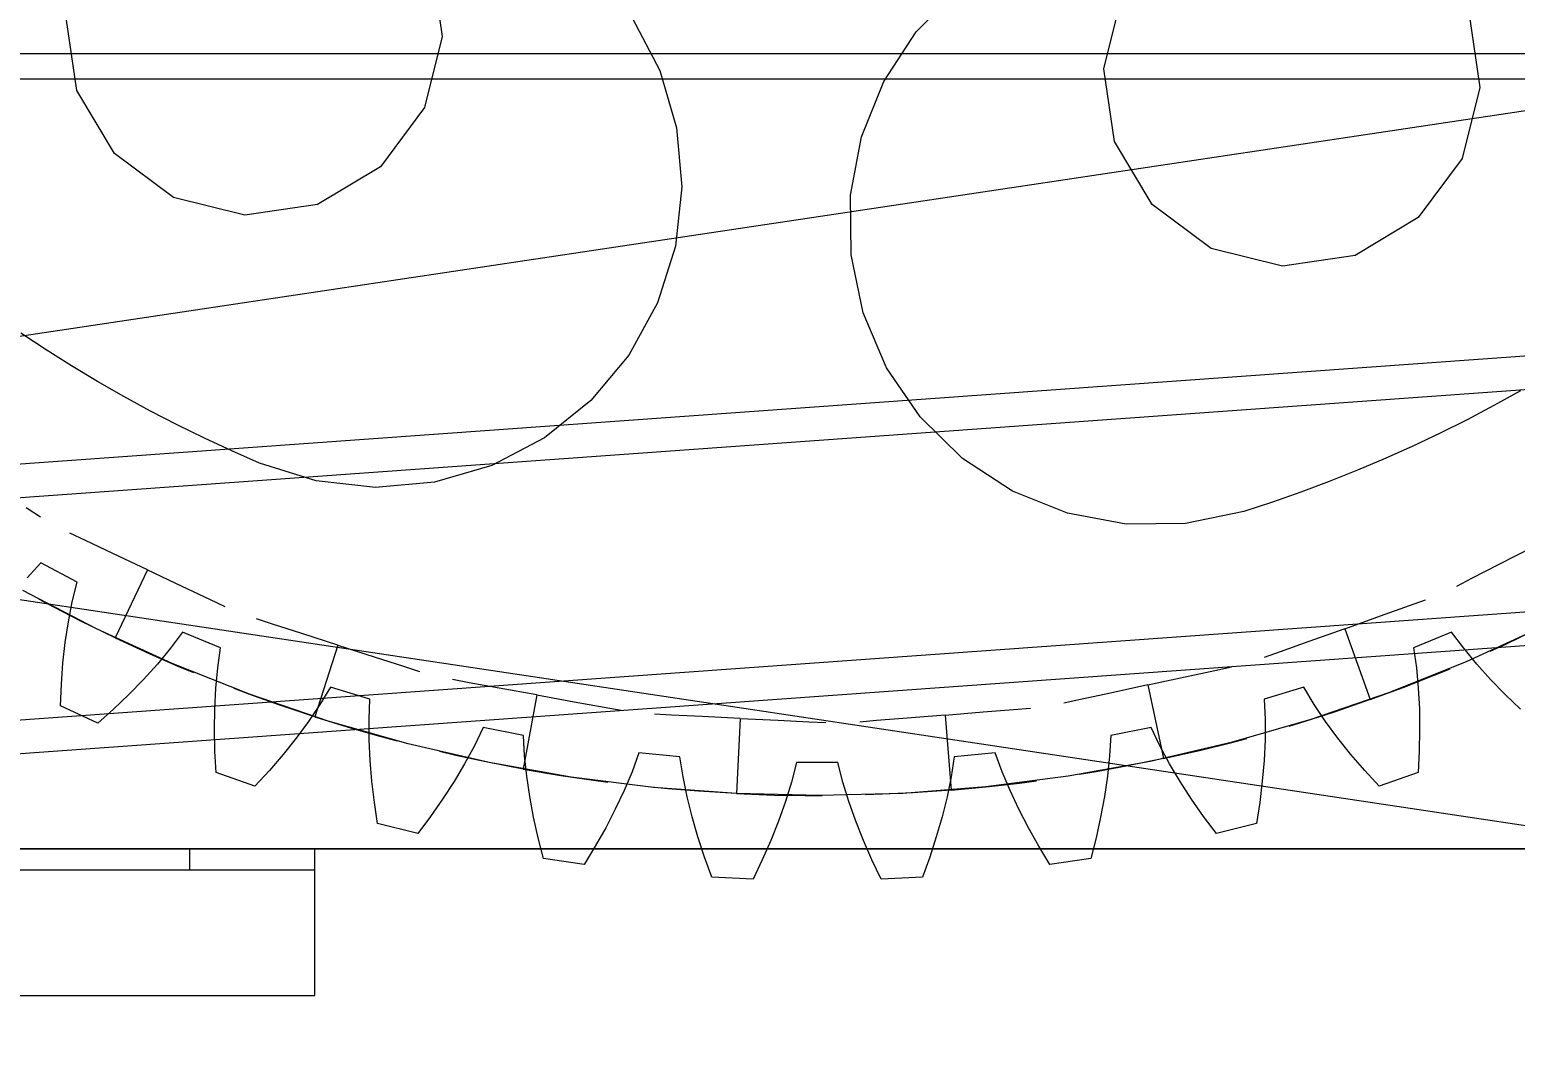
# Model space of a CAD drawing. Header units: millimetres. Extents: x -1970 to 59977, y -65068 to 6837.
# Drawn here: x 25940 to 26295, y 1271.4 to 1515.7 of the extents above; entities that cross this region are included whole.
import ezdxf

# ---------------------------------------------------------------- set-up
doc = ezdxf.new("R2010")
doc.units = ezdxf.units.MM
doc.layers.add('COTAS_P', color=1, linetype='Continuous', lineweight=0)
doc.layers.add('lateral_briquetadora', color=7, linetype='Continuous', lineweight=0)
doc.dimstyles.new('R19_100', dxfattribs={"dimtxt": 250, "dimasz": 150, "dimexe": 150, "dimexo": 80, "dimgap": 100, "dimtad": 1, "dimtih": 1, "dimtoh": 1, "dimdsep": 46, "dimcen": 0.09, "dimadec": 0, "dimazin": 0, "dimtfac": 1, "dimtdec": 4, "dimtofl": 0, "dimtmove": 0, "dimatfit": 3, "dimfxl": 1, "dimtolj": 1, "dimtzin": 0, "dimarcsym": 0})

# ---------------------------------------------------------------- blocks, each defined once
blk = doc.blocks.new('*D6')
at = {"layer": 'COTAS_P', "color": 0, "lineweight": -2, "transparency": 16777216}
for p, q in [((25128.19, 1262), (25128.19, 2232)), ((27628.19, 1262), (27628.19, 2232)), ((25278.19, 2082), (27478.19, 2082))]:
    blk.add_line(p, q, dxfattribs=at)
at = {"layer": 'COTAS_P', "color": 0, "transparency": 16777216}
for points in [[(25278.19, 2107), (25278.19, 2057), (25128.19, 2082)], [(27478.19, 2107), (27478.19, 2057), (27628.19, 2082)]]:
    blk.add_solid(points, dxfattribs=at)
at = {"layer": 'Defpoints', "color": 0, "transparency": 16777216}
for p in [(27628.19, 2082), (25128.19, 1182), (27628.19, 1182)]:
    blk.add_point(p, dxfattribs=at)

msp = doc.modelspace()

# ---------------------------------------------------------------- linework, layer by layer
at = {"layer": 'lateral_briquetadora'}
for p, q in [((26036.031, 1531.519), (26038.608, 1514.151)), ((26151.891, 1515.238), (26161.839, 1525.388)), ((26196.667, 1506.386), (26200.933, 1523.418)), ((26283.982, 1519.338), (26286.559, 1501.97)), ((25951.293, 1501.199), (25948.716, 1518.567)), ((26084.037, 1518.572), (26090.611, 1505.971)), ((26038.608, 1514.151), (26034.342, 1497.119)), ((26144.113, 1503.343), (26151.891, 1515.238)), ((26348.187, 1510), (25908.187, 1510)), ((26090.611, 1505.971), (26094.6, 1492.33)), ((26199.243, 1489.018), (26196.667, 1506.386)), ((25108.187, 1504), (26348.187, 1504)), ((25108.187, 1504), (26334.853, 1320)), ((26348.187, 1504), (25121.52, 1320)), ((26138.805, 1490.158), (26144.113, 1503.343)), ((26286.559, 1501.97), (26282.292, 1484.938)), ((25960.319, 1486.139), (25951.293, 1501.199)), ((25349.739, 1369.773), (27106.851, 1495.911)), ((26034.342, 1497.119), (26023.882, 1483.016)), ((26094.6, 1492.33), (26095.852, 1478.173)), ((25350.312, 1361.793), (27107.423, 1487.931)), ((26136.172, 1476.192), (26138.805, 1490.158)), ((26208.27, 1473.957), (26199.243, 1489.018)), ((25974.422, 1475.679), (25960.319, 1486.139)), ((26282.292, 1484.938), (26271.833, 1470.835)), ((26023.882, 1483.016), (26008.822, 1473.989)), ((26095.852, 1478.173), (26094.318, 1464.043)), ((25991.454, 1471.413), (25974.422, 1475.679)), ((26008.822, 1473.989), (25991.454, 1471.413)), ((26136.314, 1461.98), (26136.172, 1476.192)), ((26222.373, 1463.498), (26208.27, 1473.957)), ((26271.833, 1470.835), (26256.773, 1461.808)), ((26094.318, 1464.043), (26090.057, 1450.485)), ((26239.405, 1459.232), (26222.373, 1463.498)), ((26139.226, 1448.069), (26136.314, 1461.98)), ((26256.773, 1461.808), (26239.405, 1459.232)), ((26090.057, 1450.485), (26083.232, 1438.018)), ((26144.796, 1434.994), (26139.226, 1448.069)), ((25943.943, 1439.248), (25937.913, 1443.227)), ((25950.057, 1435.397), (25943.943, 1439.248)), ((26083.232, 1438.018), (26074.106, 1427.122)), ((25354.107, 1308.929), (27111.218, 1435.067)), ((25956.251, 1431.678), (25950.057, 1435.397)), ((26152.809, 1423.256), (26144.796, 1434.994)), ((25962.522, 1428.09), (25956.251, 1431.678)), ((25354.68, 1300.95), (27111.791, 1427.088)), ((25968.868, 1424.637), (25962.522, 1428.09)), ((26074.106, 1427.122), (26063.031, 1418.216)), ((26296.243, 1429.438), (26289.925, 1425.934)), ((25975.287, 1421.32), (25968.868, 1424.637)), ((26289.925, 1425.934), (26283.534, 1422.565)), ((25981.774, 1418.14), (25975.287, 1421.32)), ((26162.959, 1413.307), (26152.809, 1423.256)), ((26283.534, 1422.565), (26277.073, 1419.332)), ((25988.327, 1415.098), (25981.774, 1418.14)), ((26063.031, 1418.216), (26050.43, 1411.642)), ((26277.073, 1419.332), (26270.544, 1416.237)), ((25994.944, 1412.196), (25988.327, 1415.098)), ((26174.854, 1405.529), (26162.959, 1413.307)), ((26263.951, 1413.282), (26257.297, 1410.468)), ((26270.544, 1416.237), (26263.951, 1413.282)), ((26008.502, 1407.935), (25994.944, 1412.196)), ((26050.43, 1411.642), (26036.789, 1407.652)), ((26257.297, 1410.468), (26250.585, 1407.795)), ((26022.632, 1406.4), (26008.502, 1407.935)), ((26036.789, 1407.652), (26022.632, 1406.4)), ((26250.585, 1407.795), (26243.817, 1405.266)), ((26188.039, 1400.222), (26174.854, 1405.529)), ((26236.997, 1402.882), (26230.128, 1400.642)), ((26243.817, 1405.266), (26236.997, 1402.882)), ((25939.183, 1401.565), (25942.591, 1399.368)), ((26202.005, 1397.588), (26188.039, 1400.222)), ((26230.128, 1400.642), (26216.217, 1397.73)), ((25953.332, 1393.702), (25949.666, 1395.436)), ((26216.217, 1397.73), (26202.005, 1397.588)), ((25959.937, 1390.578), (25953.332, 1393.702)), ((26299.183, 1392.099), (26291.078, 1387.936)), ((25942.665, 1388.361), (25939.407, 1384.806)), ((25951.351, 1383.718), (25942.665, 1388.361)), ((25968.174, 1386.682), (25959.937, 1390.578)), ((25968.174, 1386.682), (25960.478, 1370.41)), ((25968.174, 1386.682), (25976.411, 1382.786)), ((26284.578, 1384.597), (26280.971, 1382.744)), ((26291.078, 1387.936), (26284.578, 1384.597)), ((25956, 1372.563), (25938.37, 1381.737)), ((25950.206, 1379.034), (25951.351, 1383.718)), ((25976.411, 1382.786), (25983.016, 1379.662)), ((25945.783, 1377.741), (25942.199, 1379.647)), ((25952.286, 1374.402), (25945.783, 1377.741)), ((25949.28, 1374.242), (25950.206, 1379.034)), ((25983.016, 1379.662), (25986.682, 1377.928)), ((26262.847, 1375.697), (26269.726, 1378.158)), ((26269.726, 1378.158), (26273.544, 1379.524)), ((25948.546, 1369.357), (25949.28, 1374.242)), ((25960.478, 1370.41), (25952.286, 1374.402)), ((25998.071, 1373.713), (25994.21, 1374.953)), ((26254.268, 1372.627), (26262.847, 1375.697)), ((25974.071, 1364.294), (25956, 1372.563)), ((25960.478, 1370.41), (25968.761, 1366.61)), ((25976.555, 1371.797), (25973.66, 1367.941)), ((25985.654, 1368.028), (25976.555, 1371.797)), ((26005.028, 1371.478), (25998.071, 1373.713)), ((26013.702, 1368.691), (26005.028, 1371.478)), ((26254.268, 1372.627), (26245.689, 1369.558)), ((26254.268, 1372.627), (26260.332, 1355.679)), ((26279.818, 1371.797), (26270.719, 1368.028)), ((26282.713, 1367.941), (26279.818, 1371.797)), ((26301.489, 1373.11), (26283.443, 1364.784)), ((26299.253, 1372.018), (26292.646, 1368.891)), ((25947.991, 1364.39), (25948.546, 1369.357)), ((25973.66, 1367.941), (25970.544, 1364.184)), ((25984.974, 1363.255), (25985.654, 1368.028)), ((26013.702, 1368.691), (26008.196, 1351.553)), ((26013.702, 1368.691), (26022.377, 1365.903)), ((26238.809, 1367.096), (26234.991, 1365.73)), ((26245.689, 1369.558), (26238.809, 1367.096)), ((26270.719, 1368.028), (26271.399, 1363.255)), ((26285.829, 1364.184), (26282.713, 1367.941)), ((26292.646, 1368.891), (26288.951, 1367.209)), ((25947.603, 1359.349), (25947.991, 1364.39)), ((25970.544, 1364.184), (25967.234, 1360.519)), ((25968.761, 1366.61), (25975.467, 1363.701)), ((25992.539, 1356.951), (25974.071, 1364.294)), ((25975.467, 1363.701), (25979.214, 1362.14)), ((25984.521, 1358.395), (25984.974, 1363.255)), ((26022.377, 1365.903), (26029.334, 1363.668)), ((26029.334, 1363.668), (26033.194, 1362.428)), ((26223.243, 1362.651), (26227.207, 1363.507)), ((26283.443, 1364.784), (26264.999, 1357.383)), ((26271.399, 1363.255), (26271.852, 1358.395)), ((26289.14, 1360.519), (26285.829, 1364.184)), ((25967.234, 1360.519), (25963.746, 1356.939)), ((26045.036, 1359.735), (26041.047, 1360.461)), ((26052.225, 1358.427), (26045.036, 1359.735)), ((26207.195, 1359.185), (26216.101, 1361.108)), ((26216.101, 1361.108), (26223.243, 1362.651)), ((26268.876, 1358.849), (26275.674, 1361.534)), ((26275.674, 1361.534), (26279.428, 1363.08)), ((26292.627, 1356.939), (26289.14, 1360.519)), ((25947.375, 1354.239), (25947.603, 1359.349)), ((25963.746, 1356.939), (25960.095, 1353.441)), ((25984.27, 1353.462), (25984.521, 1358.395)), ((25992.67, 1356.903), (25988.868, 1358.325)), ((26011.354, 1350.553), (25992.539, 1356.951)), ((25999.553, 1354.442), (25992.67, 1356.903)), ((26011.905, 1358.636), (26009.402, 1354.514)), ((26021.33, 1355.777), (26011.905, 1358.636)), ((26061.19, 1356.796), (26052.225, 1358.427)), ((26061.19, 1356.796), (26057.967, 1339.086)), ((26061.19, 1356.796), (26070.154, 1355.165)), ((26198.289, 1357.261), (26191.147, 1355.719)), ((26207.195, 1359.185), (26198.289, 1357.261)), ((26207.195, 1359.185), (26210.995, 1341.591)), ((26244.468, 1358.636), (26235.043, 1355.777)), ((26246.971, 1354.514), (26244.468, 1358.636)), ((26264.999, 1357.383), (26246.204, 1350.925)), ((26260.332, 1355.679), (26268.876, 1358.849)), ((26271.852, 1358.395), (26272.103, 1353.462)), ((26296.278, 1353.441), (26292.627, 1356.939)), ((25956.29, 1350.023), (25947.375, 1354.239)), ((25960.095, 1353.441), (25956.29, 1350.023)), ((25984.205, 1348.465), (25984.27, 1353.462)), ((26008.196, 1351.553), (25999.553, 1354.442)), ((26009.402, 1354.514), (26006.669, 1350.47)), ((26021.121, 1350.959), (26021.33, 1355.777)), ((26070.154, 1355.165), (26077.343, 1353.856)), ((26077.343, 1353.856), (26081.332, 1353.131)), ((26158.771, 1352.002), (26167.852, 1352.746)), ((26167.852, 1352.746), (26175.134, 1353.344)), ((26175.134, 1353.344), (26179.176, 1353.675)), ((26191.147, 1355.719), (26187.183, 1354.863)), ((26235.043, 1355.777), (26235.252, 1350.959)), ((26251.716, 1352.709), (26244.757, 1350.472)), ((26249.704, 1350.47), (26246.971, 1354.514)), ((26260.332, 1355.679), (26251.716, 1352.709)), ((26272.103, 1353.462), (26272.168, 1348.465)), ((26006.669, 1350.47), (26003.734, 1346.498)), ((26008.196, 1351.553), (26016.904, 1348.867)), ((26030.47, 1345.117), (26011.354, 1350.553)), ((26021.147, 1346.078), (26021.121, 1350.959)), ((26048.375, 1349.002), (26046.288, 1344.655)), ((26058.035, 1347.081), (26048.375, 1349.002)), ((26093.424, 1352.006), (26089.374, 1352.205)), ((26100.722, 1351.648), (26093.424, 1352.006)), ((26109.823, 1351.201), (26100.722, 1351.648)), ((26109.823, 1351.201), (26108.94, 1333.222)), ((26109.823, 1351.201), (26118.924, 1350.754)), ((26118.924, 1350.754), (26126.222, 1350.395)), ((26126.222, 1350.395), (26130.272, 1350.196)), ((26142.407, 1350.66), (26138.366, 1350.329)), ((26149.69, 1351.257), (26142.407, 1350.66)), ((26158.771, 1352.002), (26149.69, 1351.257)), ((26158.771, 1352.002), (26160.242, 1334.062)), ((26207.998, 1349.002), (26198.338, 1347.081)), ((26210.085, 1344.655), (26207.998, 1349.002)), ((26246.204, 1350.925), (26227.106, 1345.428)), ((26235.252, 1350.959), (26235.226, 1346.078)), ((26244.757, 1350.472), (26240.875, 1349.285)), ((26252.639, 1346.498), (26249.704, 1350.47)), ((25984.313, 1343.409), (25984.205, 1348.465)), ((26003.734, 1346.498), (26000.614, 1342.593)), ((26016.904, 1348.867), (26023.932, 1346.858)), ((26021.381, 1341.145), (26021.147, 1346.078)), ((26023.932, 1346.858), (26027.852, 1345.8)), ((26058.299, 1342.266), (26058.035, 1347.081)), ((26198.338, 1347.081), (26198.074, 1342.266)), ((26227.106, 1345.428), (26207.754, 1340.905)), ((26219.88, 1343.618), (26226.971, 1345.393)), ((26226.971, 1345.393), (26230.894, 1346.435)), ((26235.226, 1346.078), (26234.993, 1341.145)), ((26255.759, 1342.593), (26252.639, 1346.498)), ((26272.168, 1348.465), (26272.06, 1343.409)), ((25984.587, 1338.302), (25984.313, 1343.409)), ((26000.614, 1342.593), (25997.324, 1338.754)), ((26049.836, 1340.655), (26030.47, 1345.117)), ((26041.876, 1342.364), (26037.92, 1343.277)), ((26049.021, 1340.822), (26041.876, 1342.364)), ((26046.288, 1344.655), (26043.965, 1340.363)), ((26058.803, 1337.411), (26058.299, 1342.266)), ((26085.613, 1342.99), (26083.963, 1338.459)), ((26095.415, 1342.025), (26085.613, 1342.99)), ((26096.15, 1337.259), (26095.415, 1342.025)), ((26160.958, 1342.025), (26160.223, 1337.259)), ((26170.76, 1342.99), (26160.958, 1342.025)), ((26172.41, 1338.459), (26170.76, 1342.99)), ((26198.074, 1342.266), (26197.57, 1337.411)), ((26212.408, 1340.363), (26210.085, 1344.655)), ((26210.995, 1341.591), (26219.88, 1343.618)), ((26259.049, 1338.754), (26255.759, 1342.593)), ((26272.06, 1343.409), (26271.786, 1338.302)), ((25993.872, 1334.98), (25984.587, 1338.302)), ((25997.324, 1338.754), (25993.872, 1334.98)), ((26021.805, 1336.165), (26021.381, 1341.145)), ((26043.965, 1340.363), (26041.433, 1336.122)), ((26057.967, 1339.086), (26049.021, 1340.822)), ((26069.403, 1337.18), (26049.836, 1340.655)), ((26057.967, 1339.086), (26066.951, 1337.559)), ((26083.963, 1338.459), (26082.071, 1333.96)), ((26123.262, 1340.657), (26122.064, 1335.986)), ((26133.111, 1340.657), (26123.262, 1340.657)), ((26134.309, 1335.986), (26133.111, 1340.657)), ((26174.302, 1333.96), (26172.41, 1338.459)), ((26207.754, 1340.905), (26188.198, 1337.368)), ((26194.874, 1338.46), (26190.87, 1337.791)), ((26202.066, 1339.77), (26194.874, 1338.46)), ((26210.995, 1341.591), (26202.066, 1339.77)), ((26214.94, 1336.122), (26212.408, 1340.363)), ((26234.993, 1341.145), (26234.568, 1336.165)), ((26262.501, 1334.98), (26259.049, 1338.754)), ((26271.786, 1338.302), (26262.501, 1334.98)), ((26022.408, 1331.145), (26021.805, 1336.165)), ((26041.433, 1336.122), (26038.711, 1331.93)), ((26059.519, 1332.524), (26058.803, 1337.411)), ((26066.951, 1337.559), (26074.182, 1336.485)), ((26089.121, 1334.7), (26069.403, 1337.18)), ((26074.182, 1336.485), (26078.206, 1335.947)), ((26092.558, 1334.371), (26088.517, 1334.761)), ((26097.127, 1332.477), (26096.15, 1337.259)), ((26122.064, 1335.986), (26120.622, 1331.323)), ((26135.751, 1331.323), (26134.309, 1335.986)), ((26168.488, 1334.826), (26148.674, 1333.285)), ((26160.223, 1337.259), (26159.246, 1332.477)), ((26160.242, 1334.062), (26169.315, 1334.912)), ((26188.198, 1337.368), (26168.488, 1334.826)), ((26169.315, 1334.912), (26176.577, 1335.746)), ((26176.577, 1335.746), (26180.603, 1336.268)), ((26197.57, 1337.411), (26196.854, 1332.524)), ((26217.662, 1331.93), (26214.94, 1336.122)), ((26234.568, 1336.165), (26233.965, 1331.145)), ((26038.711, 1331.93), (26035.813, 1327.787)), ((26060.43, 1327.61), (26059.519, 1332.524)), ((26082.071, 1333.96), (26079.967, 1329.491)), ((26108.94, 1333.222), (26089.121, 1334.7)), ((26099.843, 1333.775), (26092.558, 1334.371)), ((26098.319, 1327.684), (26097.127, 1332.477)), ((26108.94, 1333.222), (26099.843, 1333.775)), ((26128.808, 1332.75), (26108.94, 1333.222)), ((26108.94, 1333.222), (26118.046, 1332.881)), ((26118.046, 1332.881), (26125.355, 1332.76)), ((26120.622, 1331.323), (26118.966, 1326.669)), ((26125.355, 1332.76), (26129.415, 1332.752)), ((26148.674, 1333.285), (26128.808, 1332.75)), ((26137.407, 1326.669), (26135.751, 1331.323)), ((26143.85, 1333.063), (26139.793, 1332.922)), ((26151.151, 1333.423), (26143.85, 1333.063)), ((26160.242, 1334.062), (26151.151, 1333.423)), ((26159.246, 1332.477), (26158.054, 1327.684)), ((26176.406, 1329.491), (26174.302, 1333.96)), ((26196.854, 1332.524), (26195.943, 1327.61)), ((26220.56, 1327.787), (26217.662, 1331.93)), ((26023.181, 1326.089), (26022.408, 1331.145)), ((26035.813, 1327.787), (26032.747, 1323.693)), ((26079.967, 1329.491), (26077.67, 1325.053)), ((26099.707, 1322.882), (26098.319, 1327.684)), ((26158.054, 1327.684), (26156.666, 1322.882)), ((26178.704, 1325.053), (26176.406, 1329.491)), ((26223.626, 1323.693), (26220.56, 1327.787)), ((26233.965, 1331.145), (26233.192, 1326.089)), ((26032.747, 1323.693), (26023.181, 1326.089)), ((26061.522, 1322.673), (26060.43, 1327.61)), ((26077.67, 1325.053), (26075.191, 1320.646)), ((26118.966, 1326.669), (26117.115, 1322.027)), ((26139.259, 1322.027), (26137.407, 1326.669)), ((26181.182, 1320.646), (26178.704, 1325.053)), ((26195.943, 1327.61), (26194.851, 1322.673)), ((26233.192, 1326.089), (26223.626, 1323.693)), ((26062.787, 1317.717), (26061.522, 1322.673)), ((26075.191, 1320.646), (26072.542, 1316.27)), ((26101.278, 1318.076), (26099.707, 1322.882)), ((26117.115, 1322.027), (26115.08, 1317.398)), ((26141.293, 1317.398), (26139.259, 1322.027)), ((26156.666, 1322.882), (26155.095, 1318.076)), ((26183.831, 1316.27), (26181.182, 1320.646)), ((26194.851, 1322.673), (26193.586, 1317.717)), ((24628.187, 1320), (26828.187, 1320)), ((24748.187, 1320), (26708.187, 1320)), ((24832.187, 1320), (26334.853, 1320)), ((26624.187, 1320), (25121.52, 1320)), ((25978.187, 1320), (26008.187, 1320)), ((25978.187, 1320), (25978.187, 1315)), ((26008.187, 1315), (26008.187, 1320)), ((26072.542, 1316.27), (26062.787, 1317.717)), ((26103.023, 1313.268), (26101.278, 1318.076)), ((26115.08, 1317.398), (26112.872, 1312.784)), ((26143.501, 1312.784), (26141.293, 1317.398)), ((26155.095, 1318.076), (26153.35, 1313.268)), ((26193.586, 1317.717), (26183.831, 1316.27)), ((25448.187, 1315), (26008.187, 1315)), ((25978.187, 1315), (26008.187, 1315)), ((26008.187, 1285), (26008.187, 1315)), ((26112.872, 1312.784), (26103.023, 1313.268)), ((26153.35, 1313.268), (26143.501, 1312.784)), ((25448.187, 1285), (26008.187, 1285))]:
    msp.add_line(p, q, dxfattribs=at)

# ---------------------------------------------------------------- dimensions: what is measured, and where the dimension line sits
at = {"layer": 'COTAS_P'}
dim = msp.add_aligned_dim(p1=(25128.187, 1182), p2=(27628.187, 1182), distance=900, text='<> P', dimstyle='R19_100', dxfattribs=at)
dim.commit()
dim.dimension.update_dxf_attribs({"geometry": '*D6', "text_midpoint": (26378.187, 2082)})

doc.saveas('drawing.dxf')
